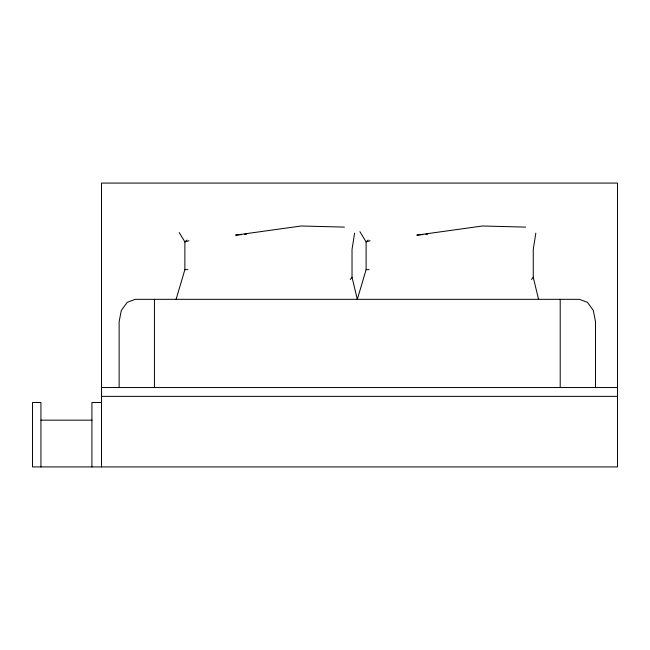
<?xml version="1.0" encoding="UTF-8"?>
<svg xmlns="http://www.w3.org/2000/svg" width="650" height="650" viewBox="0 0 650 650"><rect width="100%" height="100%" fill="white"/><g stroke="black" fill="none" stroke-linecap="round" stroke-linejoin="round"><path stroke-width="0.97" d="M354.583 233.163L352.024 249.502L352.024 277.225L357.321 299.325L366.113 269.636L366.113 241.914L359.905 231.668M535.811 233.163L533.252 249.502L533.252 277.225L538.541 299.325M176.093 299.325L184.884 269.636L184.884 241.914L179.197 232.521M350.285 279.5L352.024 277.225M531.513 279.5L533.252 277.225M186.907 240.069L184.884 241.914L188.89 240.736M368.136 240.069L366.113 241.914L370.118 240.736M241.589 234.601L235.584 235.129L301.243 225.997L344.435 227.11M244.587 234.341L246.586 234.162M422.817 234.601L416.812 235.129L482.471 225.997L525.663 227.11M425.815 234.341L427.814 234.162M184.884 269.636L187.858 269.62M366.113 269.636L369.086 269.62M101.506 387.538L617.5 387.538M101.506 396.362L617.5 396.362M101.506 402.488L91.918 402.488L91.918 466.927M40.934 420.16L92.048 420.16M595.489 387.538L595.489 321.588L593.328 310.456L587.413 302.315L579.345 299.325L135.289 299.325L127.221 302.315L121.306 310.456L119.145 321.588L119.145 387.538M560.202 299.325L560.202 387.538M154.432 299.325L154.432 387.538M101.506 466.927L101.506 183.072L617.5 183.072L617.5 466.927L32.5 466.927L32.5 402.488L40.934 402.488L40.934 466.927"/></g></svg>
